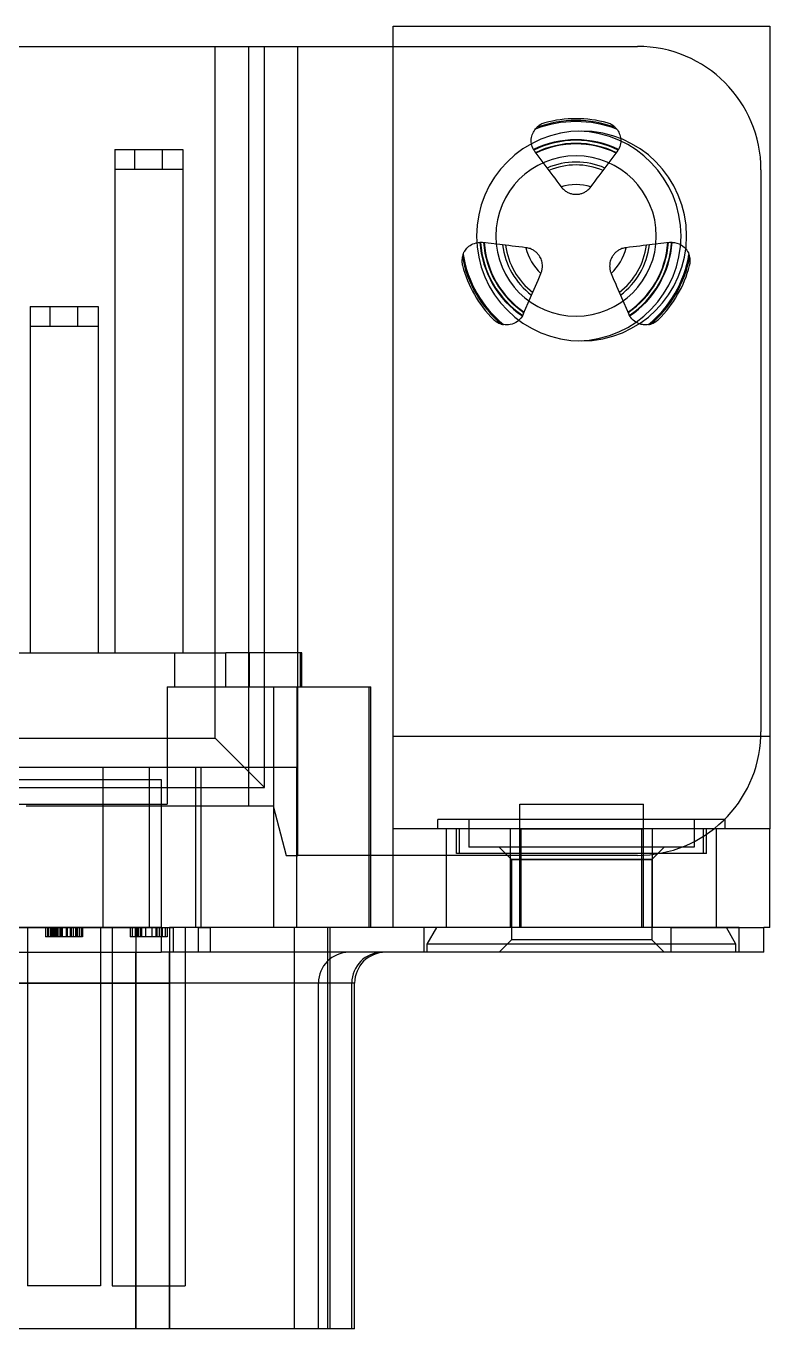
# Model space of a CAD drawing. Header units: millimetres. Extents: x -15.5 to 15.5, y 0 to 21.1.
# Drawn here: x 3.5 to 15.54, y 0 to 21.1 of the extents above; entities that cross this region are included whole.
import ezdxf

# ---------------------------------------------------------------- set-up
doc = ezdxf.new("R2010")
doc.units = ezdxf.units.MM
doc.layers.add('MAIN-1', color=7, linetype='Continuous')
doc.layers.add('MAIN-2', color=7, linetype='Continuous')

# ---------------------------------------------------------------- blocks, each defined once
blk = doc.blocks.new('D-Sub9 1-338168-1 TE')
at = {"layer": 'MAIN-1'}
for p, q in [((21.94, -8.1), (21.94, 3.4)), ((21.94, 3.4), (28.04, 3.4)), ((28.04, 3.4), (28.04, -8.1)), ((13.495, 3.07), (19.595, 3.07)), ((19.595, 3.07), (20.395, 3.07)), ((19.595, 3.07), (19.595, -6.75)), ((20.395, 3.07), (21.94, 3.07)), ((20.395, -6.75), (20.395, 3.07)), ((17.431, 1.4), (17.431, -6.75)), ((17.431, 1.4), (18.531, 1.4)), ((18.531, 1.4), (18.531, -6.75)), ((16.06, -1.14), (16.06, -6.75)), ((16.06, -1.14), (17.16, -1.14)), ((17.16, -1.14), (17.16, -6.75)), ((5.76, -6.75), (19.23, -6.75)), ((19.23, -7.3), (19.23, -6.75)), ((20.46, -6.75), (19.23, -6.75)), ((20.46, -7.3), (20.46, -6.75)), ((18.28, -7.3), (20.005, -7.3)), ((18.28, -7.3), (18.28, -9.2)), ((20.005, -7.3), (21.575, -7.3)), ((20.005, -11.2), (20.005, -7.3)), ((21.575, -11.2), (21.575, -7.3)), ((21.94, -9.6), (21.94, -8.1)), ((21.94, -8.1), (28.04, -8.1)), ((28.04, -8.1), (28.04, -9.6)), ((15.03, -8.8), (18.18, -8.8)), ((18.18, -8.8), (18.18, -11.6)), ((18.18, -9.2), (18.28, -9.2)), ((23.99, -11.2), (23.99, -9.2)), ((23.99, -9.2), (25.99, -9.2)), ((25.99, -11.2), (25.99, -9.2)), ((22.665, -9.6), (22.665, -9.45)), ((23.99, -9.45), (22.665, -9.45)), ((27.315, -9.45), (25.99, -9.45)), ((27.315, -9.6), (27.315, -9.45)), ((21.94, -11.2), (21.94, -9.6)), ((22.804, -9.6), (21.94, -9.6)), ((23.84, -9.6), (22.804, -9.6)), ((22.804, -11.2), (22.804, -9.6)), ((23.99, -9.6), (23.84, -9.6)), ((23.84, -11.2), (23.84, -9.6)), ((26.14, -9.6), (25.99, -9.6)), ((27.176, -9.6), (26.14, -9.6)), ((26.14, -11.2), (26.14, -9.6)), ((28.04, -9.6), (27.176, -9.6)), ((27.176, -11.2), (27.176, -9.6)), ((28.04, -11.2), (28.04, -9.6)), ((21.94, -10.03), (21.575, -10.03)), ((18.18, -11.2), (18.38, -11.2)), ((18.248, -11.2), (18.248, -11.35)), ((18.78, -11.2), (18.38, -11.2)), ((18.38, -11.6), (18.38, -11.2)), ((18.78, -11.2), (18.98, -11.2)), ((18.78, -11.2), (18.78, -11.6)), ((23.99, -11.2), (18.98, -11.2)), ((18.98, -11.6), (18.98, -11.2)), ((26.44, -11.2), (25.99, -11.2)), ((26.44, -11.2), (27.94, -11.2)), ((26.44, -11.6), (26.44, -11.2)), ((28.04, -11.2), (27.94, -11.2)), ((27.94, -11.6), (27.94, -11.2)), ((15.03, -11.6), (18.18, -11.6)), ((18.38, -11.6), (18.18, -11.6)), ((18.315, -12.1), (18.315, -11.6)), ((18.78, -11.6), (18.38, -11.6)), ((18.98, -11.6), (18.78, -11.6)), ((26.44, -11.6), (18.98, -11.6)), ((27.94, -11.6), (26.44, -11.6)), ((15.595, -12.1), (18.315, -12.1)), ((21.315, -12.1), (18.315, -12.1)), ((18.315, -17.7), (18.315, -12.1)), ((21.315, -17.7), (21.315, -12.1)), ((18.315, -17.7), (15.595, -17.7)), ((21.315, -17.7), (18.315, -17.7))]:
    blk.add_line(p, q, dxfattribs=at)
for centre, radius, start, end in [((24.99, 0), 1.7, 0, 180), ((24.9, 0), 1.7, 0, 88.4832), ((24.9, 0), 1.3, 0, 180), ((24.99, 0), 1.7, 180, 0), ((24.9, 0), 1.3, 180, 0), ((24.9, 0), 1.7, 271.5168, 0), ((21.815, -12.1), 0.5, 90, 180)]:
    blk.add_arc(centre, radius, start, end, dxfattribs=at)
at = {"layer": 'MAIN-2'}
for p, q in [((21.94, 3.4), (21.94, 3.4)), ((28.04, 3.4), (28.04, 3.4)), ((19.057, -8.13), (19.057, 3.07)), ((19.857, -8.93), (19.857, 3.07)), ((21.94, 3.07), (25.895, 3.07)), ((25.895, 3.07), (25.895, 3.07)), ((24.209, 1.681), (24.22, 1.7)), ((24.22, 1.7), (24.231, 1.718)), ((24.231, 1.718), (24.243, 1.733)), ((24.254, 1.745), (24.243, 1.733)), ((24.265, 1.757), (24.254, 1.745)), ((24.277, 1.768), (24.265, 1.757)), ((24.29, 1.779), (24.277, 1.768)), ((24.304, 1.789), (24.29, 1.779)), ((24.318, 1.798), (24.304, 1.789)), ((24.332, 1.806), (24.318, 1.798)), ((24.348, 1.814), (24.332, 1.806)), ((24.363, 1.821), (24.348, 1.814)), ((24.379, 1.827), (24.363, 1.821)), ((24.395, 1.832), (24.379, 1.827)), ((24.945, 1.699), (24.945, 1.699)), ((25.421, 1.827), (25.405, 1.832)), ((25.437, 1.821), (25.421, 1.827)), ((25.452, 1.814), (25.437, 1.821)), ((25.468, 1.806), (25.452, 1.814)), ((25.482, 1.798), (25.468, 1.806)), ((25.496, 1.789), (25.482, 1.798)), ((25.51, 1.779), (25.496, 1.789)), ((25.523, 1.768), (25.51, 1.779)), ((25.535, 1.757), (25.523, 1.768)), ((25.546, 1.745), (25.535, 1.757)), ((25.557, 1.733), (25.546, 1.745)), ((25.557, 1.733), (25.569, 1.717)), ((25.569, 1.717), (25.581, 1.699)), ((25.581, 1.699), (25.592, 1.68)), ((24.175, 1.543), (24.176, 1.569)), ((24.176, 1.52), (24.175, 1.543)), ((24.176, 1.569), (24.179, 1.594)), ((24.179, 1.496), (24.176, 1.52)), ((24.179, 1.594), (24.185, 1.618)), ((24.183, 1.472), (24.179, 1.496)), ((24.185, 1.618), (24.191, 1.641)), ((24.191, 1.641), (24.2, 1.661)), ((24.2, 1.661), (24.209, 1.681)), ((25.592, 1.68), (25.601, 1.661)), ((25.601, 1.661), (25.609, 1.64)), ((25.609, 1.64), (25.615, 1.618)), ((25.615, 1.618), (25.621, 1.594)), ((25.621, 1.497), (25.617, 1.473)), ((25.621, 1.594), (25.624, 1.57)), ((25.624, 1.52), (25.621, 1.497)), ((25.624, 1.57), (25.625, 1.543)), ((25.625, 1.543), (25.624, 1.52)), ((17.431, 1.4), (17.431, 1.4)), ((17.756, 1.08), (17.756, 1.4)), ((17.756, 1.4), (17.756, 1.4)), ((18.206, 1.08), (18.206, 1.4)), ((18.206, 1.4), (18.206, 1.4)), ((18.531, 1.4), (18.531, 1.4)), ((24.191, 1.447), (24.183, 1.472)), ((24.2, 1.423), (24.191, 1.447)), ((24.211, 1.399), (24.2, 1.423)), ((24.211, 1.399), (24.212, 1.398)), ((24.212, 1.398), (24.213, 1.396)), ((24.213, 1.396), (24.214, 1.395)), ((24.214, 1.395), (24.214, 1.394)), ((24.214, 1.394), (24.215, 1.393)), ((24.215, 1.393), (24.215, 1.393)), ((24.215, 1.393), (24.215, 1.392)), ((24.215, 1.392), (24.216, 1.392)), ((24.216, 1.392), (24.216, 1.391)), ((24.216, 1.391), (24.216, 1.391)), ((24.216, 1.391), (24.216, 1.391)), ((24.216, 1.391), (24.216, 1.391)), ((24.235, 1.363), (24.46, 1.062)), ((24.235, 1.363), (24.235, 1.363)), ((25.34, 1.062), (25.565, 1.363)), ((25.565, 1.363), (25.565, 1.363)), ((25.584, 1.391), (25.584, 1.392)), ((25.584, 1.392), (25.585, 1.392)), ((25.584, 1.391), (25.584, 1.391)), ((25.584, 1.391), (25.584, 1.391)), ((25.584, 1.391), (25.584, 1.391)), ((25.585, 1.393), (25.586, 1.394)), ((25.585, 1.392), (25.585, 1.393)), ((25.585, 1.393), (25.585, 1.393)), ((25.586, 1.395), (25.587, 1.396)), ((25.586, 1.394), (25.586, 1.395)), ((25.587, 1.396), (25.588, 1.398)), ((25.588, 1.398), (25.589, 1.399)), ((25.6, 1.423), (25.589, 1.399)), ((25.61, 1.448), (25.6, 1.423)), ((25.617, 1.473), (25.61, 1.448)), ((17.431, 1.08), (17.431, 1.08)), ((17.431, 1.08), (18.531, 1.08)), ((17.756, 1.08), (17.756, 1.08)), ((18.206, 1.08), (18.206, 1.08)), ((18.531, 1.08), (18.531, 1.08)), ((24.46, 1.062), (24.46, 1.062)), ((24.46, 1.062), (24.492, 1.019)), ((25.308, 1.019), (25.34, 1.062)), ((25.34, 1.062), (25.34, 1.062)), ((27.895, 1.07), (27.895, -8.03)), ((27.895, 1.07), (27.895, 1.07)), ((24.492, 1.019), (24.524, 0.977)), ((24.524, 0.977), (24.556, 0.934)), ((24.556, 0.934), (24.59, 0.889)), ((24.59, 0.889), (24.624, 0.843)), ((25.176, 0.843), (25.21, 0.889)), ((25.21, 0.889), (25.244, 0.934)), ((25.244, 0.934), (25.276, 0.977)), ((25.276, 0.977), (25.308, 1.019)), ((24.624, 0.843), (24.66, 0.795)), ((24.66, 0.795), (24.66, 0.795)), ((24.66, 0.795), (24.671, 0.781)), ((24.671, 0.781), (24.683, 0.768)), ((24.683, 0.768), (24.695, 0.756)), ((24.695, 0.756), (24.707, 0.745)), ((24.707, 0.745), (24.719, 0.736)), ((24.719, 0.736), (24.731, 0.727)), ((24.731, 0.727), (24.744, 0.719)), ((24.744, 0.719), (24.756, 0.712)), ((24.756, 0.712), (24.768, 0.705)), ((24.768, 0.705), (24.781, 0.7)), ((24.781, 0.7), (24.794, 0.695)), ((24.794, 0.695), (24.806, 0.69)), ((24.806, 0.69), (24.819, 0.686)), ((24.819, 0.686), (24.833, 0.683)), ((24.833, 0.683), (24.846, 0.68)), ((24.846, 0.68), (24.859, 0.678)), ((24.859, 0.678), (24.873, 0.676)), ((24.873, 0.676), (24.886, 0.675)), ((24.886, 0.675), (24.9, 0.675)), ((24.9, 0.675), (24.914, 0.675)), ((24.914, 0.675), (24.927, 0.676)), ((24.927, 0.676), (24.941, 0.678)), ((24.941, 0.678), (24.954, 0.68)), ((24.954, 0.68), (24.967, 0.683)), ((24.967, 0.683), (24.981, 0.686)), ((24.981, 0.686), (24.994, 0.69)), ((24.994, 0.69), (25.006, 0.695)), ((25.006, 0.695), (25.019, 0.7)), ((25.019, 0.7), (25.032, 0.705)), ((25.032, 0.705), (25.044, 0.712)), ((25.044, 0.712), (25.056, 0.719)), ((25.056, 0.719), (25.069, 0.727)), ((25.069, 0.727), (25.081, 0.736)), ((25.081, 0.736), (25.093, 0.745)), ((25.093, 0.745), (25.105, 0.756)), ((25.105, 0.756), (25.117, 0.768)), ((25.117, 0.768), (25.129, 0.781)), ((25.129, 0.781), (25.14, 0.795)), ((25.14, 0.795), (25.176, 0.843)), ((25.14, 0.795), (25.14, 0.795)), ((23.29, 0), (23.29, 0)), ((23.6, 0), (23.6, 0)), ((26.2, 0), (26.2, 0)), ((26.69, 0), (26.69, 0)), ((23.12, -0.213), (23.134, -0.197)), ((23.134, -0.197), (23.15, -0.181)), ((23.15, -0.181), (23.167, -0.167)), ((23.167, -0.167), (23.186, -0.153)), ((23.186, -0.153), (23.208, -0.14)), ((23.208, -0.14), (23.231, -0.128)), ((23.231, -0.128), (23.257, -0.119)), ((23.257, -0.119), (23.284, -0.111)), ((23.284, -0.111), (23.314, -0.106)), ((23.314, -0.106), (23.344, -0.103)), ((23.346, -0.103), (23.344, -0.103)), ((23.347, -0.103), (23.346, -0.103)), ((23.348, -0.103), (23.347, -0.103)), ((23.35, -0.103), (23.348, -0.103)), ((23.351, -0.103), (23.35, -0.103)), ((23.352, -0.103), (23.351, -0.103)), ((23.351, -0.103), (23.351, -0.103)), ((23.353, -0.103), (23.352, -0.103)), ((23.353, -0.103), (23.353, -0.103)), ((23.353, -0.103), (23.353, -0.103)), ((23.353, -0.103), (23.353, -0.103)), ((23.353, -0.103), (23.353, -0.103)), ((23.387, -0.105), (23.387, -0.105)), ((23.76, -0.15), (23.387, -0.105)), ((23.76, -0.15), (23.76, -0.15)), ((23.814, -0.156), (23.76, -0.15)), ((23.866, -0.163), (23.814, -0.156)), ((23.919, -0.169), (23.866, -0.163)), ((23.975, -0.176), (23.919, -0.169)), ((24.033, -0.183), (23.975, -0.176)), ((24.091, -0.19), (24.033, -0.183)), ((24.109, -0.192), (24.091, -0.19)), ((24.091, -0.19), (24.091, -0.19)), ((24.126, -0.196), (24.109, -0.192)), ((24.143, -0.2), (24.126, -0.196)), ((24.158, -0.205), (24.143, -0.2)), ((24.172, -0.211), (24.158, -0.205)), ((25.642, -0.205), (25.628, -0.211)), ((25.657, -0.2), (25.642, -0.205)), ((25.674, -0.196), (25.657, -0.2)), ((25.691, -0.192), (25.674, -0.196)), ((25.709, -0.19), (25.691, -0.192)), ((25.768, -0.183), (25.709, -0.19)), ((25.709, -0.19), (25.709, -0.19)), ((25.825, -0.176), (25.768, -0.183)), ((25.881, -0.169), (25.825, -0.176)), ((25.934, -0.163), (25.881, -0.169)), ((25.986, -0.156), (25.934, -0.163)), ((26.04, -0.15), (25.986, -0.156)), ((26.413, -0.105), (26.04, -0.15)), ((26.04, -0.15), (26.04, -0.15)), ((26.413, -0.105), (26.413, -0.105)), ((26.447, -0.103), (26.447, -0.103)), ((26.448, -0.103), (26.447, -0.103)), ((26.447, -0.103), (26.447, -0.103)), ((26.447, -0.103), (26.447, -0.103)), ((26.447, -0.103), (26.447, -0.103)), ((26.449, -0.103), (26.448, -0.103)), ((26.45, -0.103), (26.449, -0.103)), ((26.449, -0.103), (26.449, -0.103)), ((26.452, -0.103), (26.45, -0.103)), ((26.453, -0.103), (26.452, -0.103)), ((26.454, -0.103), (26.453, -0.103)), ((26.456, -0.103), (26.454, -0.103)), ((26.456, -0.103), (26.496, -0.107)), ((26.496, -0.107), (26.535, -0.116)), ((26.535, -0.116), (26.57, -0.129)), ((26.57, -0.129), (26.601, -0.145)), ((26.601, -0.145), (26.629, -0.164)), ((26.629, -0.164), (26.653, -0.183)), ((26.653, -0.183), (26.674, -0.205)), ((26.674, -0.205), (26.692, -0.227)), ((23.054, -0.367), (23.052, -0.385)), ((23.052, -0.385), (23.052, -0.403)), ((23.052, -0.403), (23.052, -0.416)), ((23.052, -0.416), (23.053, -0.429)), ((23.057, -0.349), (23.054, -0.367)), ((23.06, -0.331), (23.057, -0.349)), ((23.065, -0.314), (23.06, -0.331)), ((23.071, -0.297), (23.065, -0.314)), ((23.071, -0.297), (23.078, -0.281)), ((23.078, -0.281), (23.086, -0.263)), ((23.086, -0.263), (23.097, -0.245)), ((23.097, -0.245), (23.108, -0.229)), ((23.108, -0.229), (23.12, -0.213)), ((24.186, -0.217), (24.172, -0.211)), ((24.199, -0.224), (24.186, -0.217)), ((24.211, -0.231), (24.199, -0.224)), ((24.223, -0.239), (24.211, -0.231)), ((24.234, -0.247), (24.223, -0.239)), ((24.245, -0.255), (24.234, -0.247)), ((24.256, -0.264), (24.245, -0.255)), ((24.266, -0.273), (24.256, -0.264)), ((24.275, -0.283), (24.266, -0.273)), ((24.284, -0.293), (24.275, -0.283)), ((24.293, -0.304), (24.284, -0.293)), ((24.301, -0.315), (24.293, -0.304)), ((24.308, -0.326), (24.301, -0.315)), ((24.315, -0.338), (24.308, -0.326)), ((24.325, -0.355), (24.315, -0.338)), ((24.333, -0.372), (24.325, -0.355)), ((24.34, -0.391), (24.333, -0.372)), ((24.345, -0.409), (24.34, -0.391)), ((24.35, -0.428), (24.345, -0.409)), ((25.455, -0.409), (25.45, -0.428)), ((25.46, -0.391), (25.455, -0.409)), ((25.467, -0.372), (25.46, -0.391)), ((25.475, -0.355), (25.467, -0.372)), ((25.485, -0.338), (25.475, -0.355)), ((25.492, -0.326), (25.485, -0.338)), ((25.499, -0.315), (25.492, -0.326)), ((25.507, -0.304), (25.499, -0.315)), ((25.516, -0.293), (25.507, -0.304)), ((25.525, -0.283), (25.516, -0.293)), ((25.534, -0.273), (25.525, -0.283)), ((25.544, -0.264), (25.534, -0.273)), ((25.555, -0.255), (25.544, -0.264)), ((25.566, -0.247), (25.555, -0.255)), ((25.577, -0.239), (25.566, -0.247)), ((25.589, -0.231), (25.577, -0.239)), ((25.601, -0.224), (25.589, -0.231)), ((25.614, -0.217), (25.601, -0.224)), ((25.628, -0.211), (25.614, -0.217)), ((26.692, -0.227), (26.707, -0.251)), ((26.707, -0.251), (26.72, -0.275)), ((26.72, -0.275), (26.729, -0.297)), ((26.735, -0.314), (26.729, -0.297)), ((26.74, -0.331), (26.735, -0.314)), ((26.743, -0.349), (26.74, -0.331)), ((26.746, -0.367), (26.743, -0.349)), ((26.748, -0.385), (26.746, -0.367)), ((26.747, -0.429), (26.748, -0.416)), ((26.748, -0.403), (26.748, -0.385)), ((26.748, -0.416), (26.748, -0.403)), ((23.053, -0.429), (23.054, -0.441)), ((23.054, -0.441), (23.056, -0.454)), ((23.056, -0.454), (23.058, -0.466)), ((23.058, -0.466), (23.061, -0.479)), ((24.308, -0.66), (24.331, -0.606)), ((24.331, -0.606), (24.337, -0.593)), ((24.331, -0.606), (24.331, -0.606)), ((24.337, -0.593), (24.341, -0.58)), ((24.341, -0.58), (24.345, -0.568)), ((24.345, -0.568), (24.348, -0.556)), ((24.348, -0.556), (24.35, -0.544)), ((24.353, -0.448), (24.35, -0.428)), ((24.35, -0.544), (24.352, -0.532)), ((24.352, -0.532), (24.354, -0.521)), ((24.355, -0.467), (24.353, -0.448)), ((24.354, -0.521), (24.355, -0.509)), ((24.356, -0.488), (24.355, -0.467)), ((24.355, -0.498), (24.356, -0.488)), ((24.355, -0.509), (24.355, -0.498)), ((25.445, -0.467), (25.444, -0.488)), ((25.444, -0.488), (25.445, -0.498)), ((25.447, -0.448), (25.445, -0.467)), ((25.445, -0.498), (25.445, -0.509)), ((25.445, -0.509), (25.446, -0.521)), ((25.446, -0.521), (25.448, -0.532)), ((25.45, -0.428), (25.447, -0.448)), ((25.448, -0.532), (25.45, -0.544)), ((25.45, -0.544), (25.452, -0.556)), ((25.452, -0.556), (25.455, -0.568)), ((25.455, -0.568), (25.459, -0.58)), ((25.459, -0.58), (25.463, -0.593)), ((25.463, -0.593), (25.469, -0.606)), ((25.469, -0.606), (25.492, -0.66)), ((25.469, -0.606), (25.469, -0.606)), ((26.739, -0.479), (26.742, -0.466)), ((26.742, -0.466), (26.744, -0.454)), ((26.744, -0.454), (26.746, -0.441)), ((26.746, -0.441), (26.747, -0.429)), ((24.221, -0.863), (24.242, -0.814)), ((24.242, -0.814), (24.263, -0.765)), ((24.263, -0.765), (24.285, -0.713)), ((24.285, -0.713), (24.308, -0.66)), ((25.492, -0.66), (25.515, -0.713)), ((25.515, -0.713), (25.537, -0.765)), ((25.537, -0.765), (25.558, -0.814)), ((25.558, -0.814), (25.579, -0.863)), ((24.052, -1.257), (24.2, -0.912)), ((24.2, -0.912), (24.221, -0.863)), ((24.2, -0.912), (24.2, -0.912)), ((25.579, -0.863), (25.6, -0.912)), ((25.6, -0.912), (25.748, -1.257)), ((25.6, -0.912), (25.6, -0.912)), ((16.06, -1.14), (16.06, -1.14)), ((16.385, -1.46), (16.385, -1.14)), ((16.385, -1.14), (16.385, -1.14)), ((16.835, -1.46), (16.835, -1.14)), ((16.835, -1.14), (16.835, -1.14)), ((17.16, -1.14), (17.16, -1.14)), ((24.052, -1.257), (24.052, -1.257)), ((25.748, -1.257), (25.748, -1.257)), ((16.06, -1.46), (16.06, -1.46)), ((16.06, -1.46), (17.16, -1.46)), ((16.385, -1.46), (16.385, -1.46)), ((16.835, -1.46), (16.835, -1.46)), ((17.16, -1.46), (17.16, -1.46)), ((23.566, -1.353), (23.578, -1.365)), ((23.578, -1.365), (23.592, -1.375)), ((23.592, -1.375), (23.605, -1.386)), ((23.605, -1.386), (23.619, -1.395)), ((23.619, -1.395), (23.634, -1.403)), ((23.634, -1.403), (23.649, -1.411)), ((23.649, -1.411), (23.665, -1.418)), ((23.665, -1.418), (23.68, -1.423)), ((23.68, -1.423), (23.696, -1.428)), ((23.696, -1.428), (23.712, -1.432)), ((23.712, -1.432), (23.728, -1.435)), ((23.752, -1.438), (23.728, -1.435)), ((23.779, -1.439), (23.752, -1.438)), ((23.807, -1.438), (23.779, -1.439)), ((23.835, -1.433), (23.807, -1.438)), ((23.865, -1.426), (23.835, -1.433)), ((23.894, -1.416), (23.865, -1.426)), ((23.924, -1.401), (23.894, -1.416)), ((23.954, -1.382), (23.924, -1.401)), ((23.982, -1.358), (23.954, -1.382)), ((24.009, -1.329), (23.982, -1.358)), ((24.033, -1.296), (24.009, -1.329)), ((24.033, -1.294), (24.034, -1.293)), ((24.033, -1.296), (24.033, -1.294)), ((24.034, -1.293), (24.035, -1.292)), ((24.035, -1.291), (24.036, -1.29)), ((24.035, -1.292), (24.035, -1.291)), ((24.036, -1.29), (24.036, -1.289)), ((24.036, -1.289), (24.037, -1.289)), ((24.037, -1.288), (24.037, -1.288)), ((24.037, -1.289), (24.037, -1.288)), ((24.037, -1.288), (24.037, -1.288)), ((24.037, -1.288), (24.037, -1.288)), ((24.037, -1.288), (24.037, -1.288)), ((25.763, -1.288), (25.763, -1.288)), ((25.763, -1.288), (25.763, -1.288)), ((25.763, -1.288), (25.763, -1.288)), ((25.763, -1.288), (25.763, -1.288)), ((25.763, -1.288), (25.763, -1.289)), ((25.763, -1.289), (25.764, -1.289)), ((25.764, -1.289), (25.764, -1.29)), ((25.764, -1.29), (25.765, -1.291)), ((25.765, -1.291), (25.765, -1.292)), ((25.765, -1.292), (25.766, -1.293)), ((25.766, -1.293), (25.767, -1.294)), ((25.767, -1.294), (25.767, -1.296)), ((25.785, -1.321), (25.767, -1.296)), ((25.804, -1.344), (25.785, -1.321)), ((25.824, -1.364), (25.804, -1.344)), ((25.845, -1.381), (25.824, -1.364)), ((25.867, -1.395), (25.845, -1.381)), ((25.889, -1.408), (25.867, -1.395)), ((25.911, -1.418), (25.889, -1.408)), ((25.932, -1.425), (25.911, -1.418)), ((25.953, -1.431), (25.932, -1.425)), ((25.974, -1.435), (25.953, -1.431)), ((25.994, -1.438), (25.974, -1.435)), ((26.014, -1.439), (25.994, -1.438)), ((26.035, -1.439), (26.014, -1.439)), ((26.054, -1.438), (26.035, -1.439)), ((26.072, -1.435), (26.054, -1.438)), ((26.072, -1.435), (26.088, -1.432)), ((26.088, -1.432), (26.104, -1.428)), ((26.104, -1.428), (26.12, -1.423)), ((26.12, -1.423), (26.135, -1.418)), ((26.135, -1.418), (26.151, -1.411)), ((26.151, -1.411), (26.166, -1.403)), ((26.166, -1.403), (26.181, -1.395)), ((26.181, -1.395), (26.195, -1.386)), ((26.195, -1.386), (26.208, -1.375)), ((26.208, -1.375), (26.222, -1.365)), ((26.222, -1.365), (26.234, -1.353)), ((24.945, -1.699), (24.945, -1.699)), ((16.06, -6.75), (16.06, -6.75)), ((17.16, -6.75), (17.16, -6.75)), ((17.431, -6.75), (17.431, -6.75)), ((18.403, -7.3), (18.403, -6.75)), ((18.531, -6.75), (18.531, -6.75)), ((19.595, -6.75), (19.595, -9.23)), ((19.614, -7.3), (19.614, -6.75)), ((20.395, -10.03), (20.395, -6.75)), ((20.441, -7.3), (20.441, -6.75)), ((18.28, -7.3), (18.28, -7.3)), ((20.382, -7.3), (20.382, -8.6)), ((21.551, -11.2), (21.551, -7.3)), ((5.933, -8.13), (19.057, -8.13)), ((19.057, -8.13), (19.857, -8.93)), ((21.94, -8.1), (27.894, -8.1)), ((27.894, -8.1), (28.04, -8.1)), ((27.895, -8.03), (27.895, -8.03)), ((14.17, -8.6), (20.382, -8.6)), ((17.245, -11.2), (17.245, -8.6)), ((17.995, -11.2), (17.995, -8.6)), ((18.745, -11.2), (18.745, -8.6)), ((18.831, -11.2), (18.831, -8.6)), ((20.377, -11.2), (20.377, -8.6)), ((18.18, -8.8), (18.18, -8.8)), ((5.133, -8.93), (19.857, -8.93)), ((15.03, -9.2), (18.18, -9.2)), ((15.995, -9.23), (19.595, -9.23)), ((15.995, -9.23), (15.995, -9.23)), ((18.18, -9.2), (18.18, -9.2)), ((18.28, -9.2), (18.28, -9.2)), ((19.595, -9.23), (19.995, -9.23)), ((19.995, -9.23), (20.209, -10.03)), ((19.995, -9.23), (19.995, -9.23)), ((23.99, -9.2), (23.99, -9.2)), ((25.99, -9.2), (25.99, -9.2)), ((23.165, -9.45), (23.165, -9.9)), ((25.99, -9.45), (23.99, -9.45)), ((26.815, -9.45), (26.815, -9.9)), ((21.94, -9.6), (21.94, -9.6)), ((22.965, -10), (22.965, -9.6)), ((23.99, -9.6), (22.965, -9.6)), ((23.015, -10), (23.015, -9.6)), ((23.99, -9.6), (23.99, -9.6)), ((23.99, -9.6), (25.99, -9.6)), ((25.99, -9.6), (23.99, -9.6)), ((23.99, -9.6), (23.99, -9.6)), ((24.013, -11.2), (24.013, -9.6)), ((27.015, -9.6), (25.765, -9.6)), ((25.967, -11.2), (25.967, -9.6)), ((25.99, -9.6), (25.99, -9.6)), ((25.99, -9.6), (25.99, -9.6)), ((26.965, -10), (26.965, -9.6)), ((27.015, -10), (27.015, -9.6)), ((28.04, -9.6), (28.04, -9.6)), ((26.815, -9.9), (23.165, -9.9)), ((23.655, -9.9), (23.855, -10.1)), ((26.325, -9.9), (26.125, -10.1)), ((20.209, -10.03), (20.395, -10.03)), ((20.209, -10.03), (20.209, -10.03)), ((21.575, -10.03), (20.395, -10.03)), ((25.895, -10.03), (21.94, -10.03)), ((27.015, -10), (22.965, -10)), ((23.855, -10.1), (26.125, -10.1)), ((26.125, -10.1), (23.855, -10.1)), ((23.855, -10.1), (23.855, -11.4)), ((25.895, -10.03), (25.895, -10.03)), ((26.125, -10.1), (26.125, -11.4)), ((17.245, -11.2), (14.07, -11.2)), ((15.595, -11.2), (18.315, -11.2)), ((16.02, -11.2), (16.02, -17)), ((16.31, -11.2), (16.31, -11.2)), ((16.31, -11.2), (16.31, -11.35)), ((16.343, -11.35), (16.31, -11.35)), ((16.31, -11.35), (16.31, -11.35)), ((16.343, -11.2), (16.343, -11.35)), ((16.343, -11.2), (16.343, -11.35)), ((16.343, -11.2), (16.343, -11.35)), ((16.393, -11.35), (16.343, -11.35)), ((16.36, -11.2), (16.36, -11.35)), ((16.393, -11.2), (16.41, -11.2)), ((16.393, -11.2), (16.393, -11.2)), ((16.393, -11.2), (16.393, -11.35)), ((16.393, -11.2), (16.393, -11.35)), ((16.393, -11.2), (16.393, -11.35)), ((16.477, -11.35), (16.393, -11.35)), ((16.393, -11.35), (16.393, -11.35)), ((16.41, -11.2), (16.443, -11.2)), ((16.41, -11.2), (16.41, -11.35)), ((16.41, -11.2), (16.41, -11.35)), ((16.41, -11.2), (16.41, -11.35)), ((16.427, -11.2), (16.427, -11.35)), ((16.443, -11.2), (16.493, -11.2)), ((16.443, -11.2), (16.443, -11.35)), ((16.443, -11.2), (16.443, -11.35)), ((16.46, -11.2), (16.46, -11.35)), ((16.477, -11.2), (16.477, -11.35)), ((16.477, -11.2), (16.477, -11.35)), ((16.56, -11.35), (16.477, -11.35)), ((16.493, -11.2), (16.543, -11.2)), ((16.493, -11.2), (16.493, -11.35)), ((16.493, -11.2), (16.493, -11.35)), ((16.493, -11.2), (16.493, -11.35)), ((16.51, -11.2), (16.51, -11.35)), ((16.543, -11.2), (16.66, -11.2)), ((16.543, -11.2), (16.543, -11.35)), ((16.543, -11.2), (16.543, -11.35)), ((16.56, -11.2), (16.56, -11.35)), ((16.56, -11.2), (16.56, -11.35)), ((16.56, -11.2), (16.56, -11.35)), ((16.643, -11.35), (16.56, -11.35)), ((16.577, -11.2), (16.577, -11.35)), ((16.643, -11.2), (16.643, -11.35)), ((16.643, -11.2), (16.643, -11.35)), ((16.643, -11.2), (16.643, -11.35)), ((16.727, -11.35), (16.643, -11.35)), ((16.66, -11.2), (16.71, -11.2)), ((16.66, -11.2), (16.66, -11.35)), ((16.66, -11.2), (16.66, -11.35)), ((16.66, -11.2), (16.66, -11.35)), ((16.71, -11.2), (16.76, -11.2)), ((16.71, -11.2), (16.71, -11.35)), ((16.71, -11.2), (16.71, -11.35)), ((16.71, -11.2), (16.71, -11.35)), ((16.727, -11.2), (16.727, -11.35)), ((16.727, -11.2), (16.727, -11.35)), ((16.727, -11.2), (16.727, -11.35)), ((16.81, -11.35), (16.727, -11.35)), ((16.76, -11.2), (16.793, -11.2)), ((16.76, -11.2), (16.76, -11.35)), ((16.76, -11.2), (16.76, -11.35)), ((16.76, -11.2), (16.76, -11.35)), ((16.793, -11.2), (16.81, -11.2)), ((16.793, -11.2), (16.793, -11.35)), ((16.793, -11.2), (16.793, -11.35)), ((16.793, -11.2), (16.793, -11.35)), ((16.81, -11.2), (16.81, -11.2)), ((16.81, -11.2), (16.81, -11.35)), ((16.81, -11.2), (16.81, -11.35)), ((16.81, -11.2), (16.81, -11.35)), ((16.81, -11.2), (16.81, -11.35)), ((16.86, -11.35), (16.81, -11.35)), ((16.81, -11.35), (16.81, -11.35)), ((16.827, -11.2), (16.827, -11.2)), ((16.827, -11.2), (16.827, -11.35)), ((16.827, -11.35), (16.827, -11.35)), ((16.86, -11.2), (16.86, -11.35)), ((16.86, -11.2), (16.86, -11.35)), ((16.893, -11.35), (16.86, -11.35)), ((16.893, -11.2), (16.893, -11.35)), ((16.893, -11.2), (16.893, -11.35)), ((16.91, -11.35), (16.893, -11.35)), ((16.91, -11.2), (16.91, -11.2)), ((16.91, -11.2), (16.91, -11.35)), ((16.91, -11.35), (16.91, -11.35)), ((17.2, -11.2), (17.2, -17)), ((17.995, -11.2), (17.245, -11.2)), ((17.391, -11.2), (17.391, -17)), ((17.681, -11.2), (17.681, -11.2)), ((17.681, -11.2), (17.681, -11.35)), ((17.681, -11.2), (17.681, -11.35)), ((18.248, -11.35), (17.681, -11.35)), ((17.681, -11.35), (17.681, -11.35)), ((17.714, -11.2), (17.714, -11.35)), ((17.764, -11.2), (17.764, -11.2)), ((17.764, -11.2), (17.764, -11.35)), ((17.764, -11.2), (17.764, -11.35)), ((17.764, -11.35), (17.764, -11.35)), ((17.775, -11.2), (17.775, -17.7)), ((17.781, -11.2), (17.781, -11.35)), ((17.798, -11.2), (17.798, -11.35)), ((17.814, -11.2), (17.814, -11.35)), ((17.848, -11.2), (17.848, -11.35)), ((17.848, -11.2), (17.848, -11.35)), ((17.864, -11.2), (17.864, -11.35)), ((17.864, -11.2), (17.864, -11.35)), ((17.931, -11.2), (17.931, -11.35)), ((17.931, -11.2), (17.931, -11.35)), ((17.931, -11.2), (17.931, -11.35)), ((17.931, -11.2), (17.931, -11.35)), ((18.18, -11.2), (17.995, -11.2)), ((18.031, -11.2), (18.031, -11.35)), ((18.031, -11.2), (18.031, -11.35)), ((18.031, -11.2), (18.031, -11.35)), ((18.031, -11.2), (18.031, -11.35)), ((18.098, -11.2), (18.098, -11.35)), ((18.098, -11.2), (18.098, -11.35)), ((18.114, -11.2), (18.114, -11.35)), ((18.114, -11.2), (18.114, -11.35)), ((18.148, -11.2), (18.148, -11.35)), ((18.148, -11.2), (18.148, -11.35)), ((18.18, -11.2), (18.18, -11.2)), ((18.181, -11.2), (18.181, -11.35)), ((18.181, -11.2), (18.181, -11.35)), ((18.198, -11.2), (18.198, -11.2)), ((18.198, -11.2), (18.198, -11.35)), ((18.198, -11.2), (18.198, -11.35)), ((18.198, -11.2), (18.198, -11.35)), ((18.198, -11.35), (18.198, -11.35)), ((18.248, -11.2), (18.248, -11.2)), ((18.248, -11.2), (18.248, -11.35)), ((18.248, -11.2), (18.248, -11.35)), ((18.281, -11.35), (18.248, -11.35)), ((18.248, -11.35), (18.248, -11.35)), ((18.281, -11.2), (18.281, -11.2)), ((18.281, -11.2), (18.281, -11.35)), ((18.281, -11.35), (18.281, -11.35)), ((20.915, -11.2), (18.315, -11.2)), ((18.315, -11.2), (18.315, -17.7)), ((18.571, -11.2), (18.571, -17)), ((18.98, -11.2), (18.98, -11.2)), ((20.336, -11.2), (20.336, -17.7)), ((20.876, -11.2), (20.876, -17.7)), ((20.915, -11.2), (20.915, -17.7)), ((21.94, -11.2), (21.94, -11.2)), ((27.54, -11.2), (22.44, -11.2)), ((22.44, -11.6), (22.44, -11.2)), ((22.49, -11.467), (22.644, -11.2)), ((23.99, -11.2), (23.99, -11.2)), ((25.99, -11.2), (23.99, -11.2)), ((25.99, -11.2), (25.99, -11.2)), ((26.44, -11.6), (26.44, -11.2)), ((27.49, -11.467), (27.336, -11.2)), ((27.54, -11.6), (27.54, -11.2)), ((27.94, -11.2), (27.94, -11.2)), ((27.94, -11.2), (27.94, -11.2)), ((27.94, -11.2), (27.94, -11.2)), ((28.04, -11.2), (28.04, -11.2)), ((17.775, -12.1), (17.775, -11.6)), ((18.18, -11.6), (18.18, -11.6)), ((18.98, -11.6), (18.98, -11.6)), ((27.49, -11.467), (22.49, -11.467)), ((22.49, -11.6), (22.49, -11.467)), ((27.49, -11.467), (22.49, -11.467)), ((23.855, -11.4), (23.655, -11.6)), ((26.125, -11.4), (23.855, -11.4)), ((26.125, -11.4), (23.855, -11.4)), ((26.125, -11.4), (26.325, -11.6)), ((27.49, -11.6), (27.49, -11.467)), ((27.94, -11.6), (27.94, -11.6)), ((17.775, -12.1), (15.595, -12.1)), ((20.73, -12.1), (17.775, -12.1)), ((17.775, -17.7), (17.775, -12.1)), ((21.269, -12.1), (20.73, -12.1)), ((20.73, -17.7), (20.73, -12.1)), ((21.315, -12.1), (21.269, -12.1)), ((21.269, -17.7), (21.269, -12.1)), ((17.2, -17), (16.02, -17)), ((17.391, -17), (18.571, -17))]:
    blk.add_line(p, q, dxfattribs=at)
for centre, radius, start, end in [((25.895, 1.07), 2, 0, 90), ((24.9, 0), 1.9, 74.5959, 105.4041), ((24.9, 0), 1.853, 69.2377, 110.7624), ((24.9, 0), 1.87, 70.238, 109.762), ((24.9, 0), 1.559, 63.7982, 116.2018), ((24.9, 0), 1.55, 63.8178, 116.1821), ((24.9, 0), 1.5, 64.1024, 115.8976), ((24.9, 0), 1.494, 64.1474, 115.8526), ((24.9, 0), 1.491, 64.172, 115.8281), ((24.475, 1.543), 0.3, 210.3445, 216.8284), ((25.325, 1.543), 0.3, 323.1716, 329.6556), ((24.9, 0), 1.197, 66.9197, 113.0803), ((24.9, 0), 1.15, 67.4914, 112.5086), ((24.9, 0), 0.832, 73.1542, 106.8458), ((24.9, 0), 1.559, 183.7982, 236.2018), ((23.352, -0.403), 0.3, 83.1716, 89.6556), ((24.9, 0), 1.55, 183.8178, 236.1822), ((24.9, 0), 1.5, 184.1024, 235.8976), ((24.9, 0), 1.494, 184.1474, 235.8526), ((24.9, 0), 1.491, 184.1719, 235.8281), ((24.9, 0), 1.197, 186.9197, 233.0803), ((24.9, 0), 1.15, 187.4915, 232.5086), ((24.9, 0), 0.832, 193.1542, 226.8458), ((24.9, 0), 0.832, 313.1542, 346.8457), ((24.9, 0), 1.15, 307.4914, 352.5086), ((24.9, 0), 1.197, 306.9197, 353.0803), ((24.9, 0), 1.491, 304.172, 355.8281), ((24.9, 0), 1.494, 304.1474, 355.8526), ((24.9, 0), 1.5, 304.1024, 355.8976), ((24.9, 0), 1.55, 303.8178, 356.1822), ((24.9, 0), 1.559, 303.7982, 356.2018), ((26.448, -0.403), 0.3, 90.3443, 96.8284), ((24.9, 0), 1.87, 190.2379, 229.7621), ((24.9, 0), 1.853, 189.2377, 230.7624), ((24.9, 0), 1.853, 309.2377, 350.7624), ((24.9, 0), 1.87, 310.2379, 349.762), ((24.9, 0), 1.9, 194.5959, 225.4041), ((24.9, 0), 1.9, 314.5959, 345.4041), ((23.777, -1.139), 0.3, 330.3444, 336.8284), ((26.023, -1.139), 0.3, 203.1717, 209.6556), ((25.895, -8.03), 2, 270, 357.9942), ((25.895, -8.03), 2, 357.9942, 0)]:
    blk.add_arc(centre, radius, start, end, dxfattribs=at)
for centre in [(21.222, -12.1), (21.762, -12.1)]:
    blk.add_ellipse(centre, major_axis=(0, 0.5), ratio=0.984808, start_param=0, end_param=1.570796, dxfattribs=at)

msp = doc.modelspace()

# ---------------------------------------------------------------- block references
msp.add_blockref('D-Sub9 1-338168-1 TE', (-12.495, 17.7))

doc.saveas('drawing.dxf')
